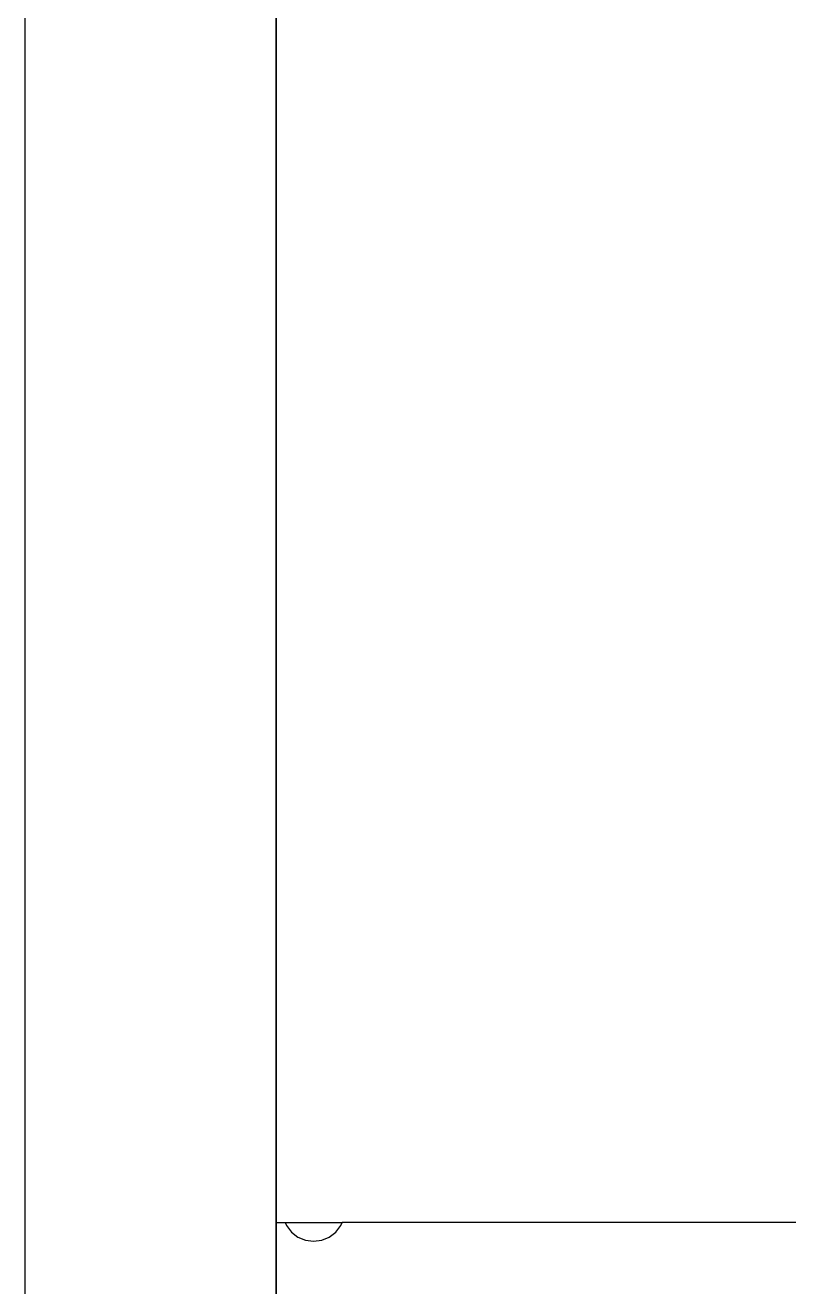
# Model space of a CAD drawing. Header units: millimetres. Extents: x -41292 to 298682, y -22072 to 33155.
# Drawn here: x 25145 to 25753, y 9785 to 10791 of the extents above; entities that cross this region are included whole.
import ezdxf

# ---------------------------------------------------------------- set-up
doc = ezdxf.new("R2010")
doc.units = ezdxf.units.MM
doc.layers.add('벽1', color=2, linetype='Continuous')

# ---------------------------------------------------------------- blocks, each defined once
blk = doc.blocks.new('AHSISHEUD')
for p, q in [((25772, 25338.7), (25772, 30598.7)), ((25972, 28884.7), (25972, 27484.7)), ((25972, 27484.7), (25979.4, 27484.7)), ((25972, 27484.7), (25972, 26328.7)), ((25979.4, 27484.7), (25980.4, 27482.2)), ((25979.4, 27484.7), (26024.7, 27484.7)), ((26023.7, 27482.2), (26024.7, 27484.7)), ((26629.4, 27484.7), (26024.7, 27484.7)), ((25980.4, 27482.2), (25984.4, 27477)), ((25984.4, 27477), (25989.5, 27473)), ((26014.5, 27473), (26019.7, 27477)), ((26019.7, 27477), (26023.7, 27482.2)), ((25989.5, 27473), (25995.6, 27470.5)), ((25995.6, 27470.5), (26002, 27469.7)), ((26002, 27469.7), (26008.5, 27470.5)), ((26008.5, 27470.5), (26014.5, 27473))]:
    blk.add_line(p, q)

msp = doc.modelspace()

# ---------------------------------------------------------------- linework, layer by layer
at = {"layer": '벽1'}
for p, q in [((25144.67, 7690.58), (25144.67, 12950.58)), ((25344.67, 8280.58), (25344.67, 12950.58))]:
    msp.add_line(p, q, dxfattribs=at)

# ---------------------------------------------------------------- block references
msp.add_blockref('AHSISHEUD', (-627.37, -17648.09))

doc.saveas('drawing.dxf')
